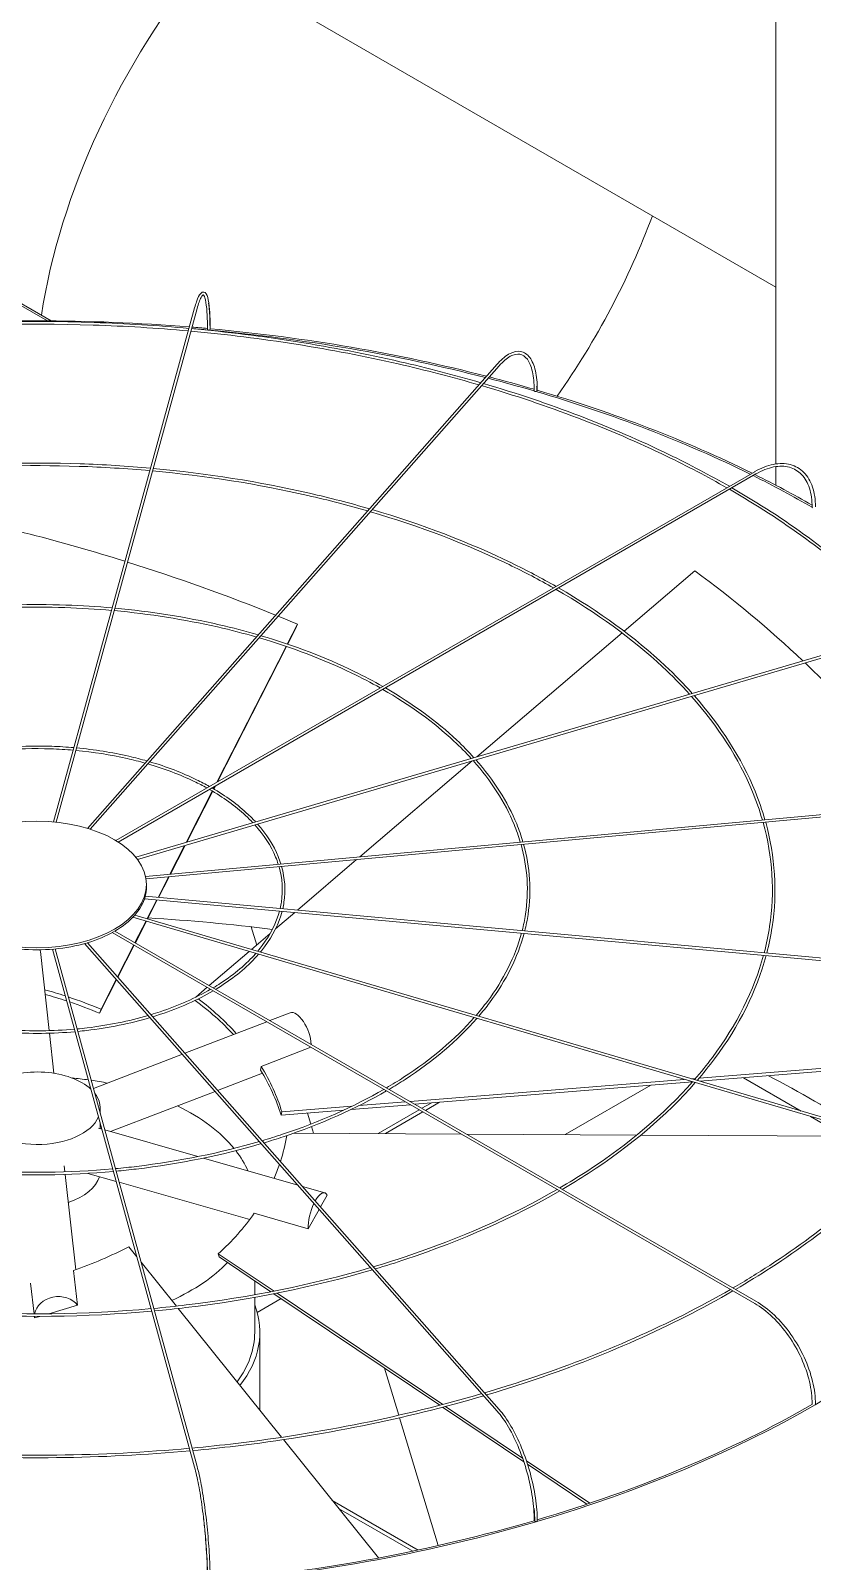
# Model space of a CAD drawing. Header units: millimetres. Extents: x -312439 to 477422, y -331570 to 212570.
# Drawn here: x 396953.8 to 397140.2, y 92351 to 92716 of the extents above; entities that cross this region are included whole.
import ezdxf

# ---------------------------------------------------------------- set-up
doc = ezdxf.new("R2010")
doc.units = ezdxf.units.MM

msp = doc.modelspace()

# ---------------------------------------------------------------- linework, layer by layer
at = {"color": 0, "linetype": 'Continuous', "lineweight": 0, "extrusion": (8.40036e-17, 0.816497, 0.57735)}
for p, q in [((397131.474, 92654.843), (396832.986, 92827.175)), ((397131.474, 92827.343), (397131.474, 92612.655)), ((396958.69, 92646.768), (396712.755, 92788.759)), ((396957.814, 92646.774), (396935.52, 92659.645)), ((396959.312, 92527.303), (396992.934, 92649.861)), ((396993.524, 92649.699), (396959.931, 92527.244)), ((396967.391, 92525.778), (397065.073, 92636.462)), ((397065.532, 92636.057), (396968.032, 92525.579)), ((397126.459, 92610.807), (396974.142, 92522.867)), ((397131.474, 92612.02), (397131.474, 92607.598)), ((396974.733, 92522.501), (397126.765, 92610.277)), ((397112.169, 92587.204), (397095.31, 92572.8)), ((397171.07, 92575.439), (396978.903, 92518.908)), ((397171.242, 92574.851), (396979.312, 92518.39)), ((397015.02, 92569.724), (397017.439, 92574.464)), ((397017.068, 92573.497), (397017.439, 92574.464)), ((397017.068, 92573.497), (397015.125, 92569.688)), ((397094.834, 92572.393), (397060.239, 92542.835)), ((396998.204, 92536.759), (397014.739, 92569.172)), ((397014.844, 92569.137), (396998.378, 92536.86)), ((397059.099, 92541.862), (397032.35, 92519.006)), ((396990.898, 92522.437), (396997.138, 92534.669)), ((396997.232, 92534.614), (396991.042, 92522.479)), ((396997.417, 92535.216), (396997.693, 92535.757)), ((396997.867, 92535.857), (396997.511, 92535.16)), ((396981.247, 92514.333), (397194.546, 92533.838)), ((396981.362, 92513.729), (397194.602, 92533.228)), ((396987.034, 92514.863), (396990.515, 92521.686)), ((396990.659, 92521.728), (396987.163, 92514.874)), ((397031.543, 92518.318), (397017.459, 92506.284)), ((396981.464, 92511.895), (396981.464, 92512.395)), ((396984.209, 92509.324), (396986.705, 92514.217)), ((396986.834, 92514.229), (396984.326, 92509.313)), ((397194.546, 92489.475), (396980.98, 92509.004)), ((396981.161, 92509.603), (397194.602, 92490.085)), ((396981.617, 92504.245), (396983.909, 92508.736)), ((396984.026, 92508.726), (396981.724, 92504.213)), ((397171.242, 92448.462), (396978.673, 92505.111)), ((397016.808, 92505.728), (397012.202, 92501.792)), ((397126.765, 92413.036), (396973.911, 92501.287)), ((397171.07, 92447.875), (396978.213, 92504.608)), ((396978.698, 92498.523), (396981.334, 92503.69)), ((396981.441, 92503.658), (396978.793, 92498.468)), ((397006.409, 92502.292), (397007.718, 92497.961)), ((396966.705, 92498.313), (397065.073, 92386.851)), ((396967.356, 92498.501), (397065.532, 92387.256)), ((397126.459, 92412.506), (396973.292, 92500.937)), ((396974.537, 92490.365), (396978.42, 92497.976)), ((396978.515, 92497.922), (396974.614, 92490.276)), ((397010.94, 92500.714), (397006.504, 92496.924)), ((396956.151, 92496.38), (396958.245, 92477.548)), ((396992.934, 92373.452), (396959.051, 92496.964)), ((396993.524, 92373.614), (396959.67, 92497.02)), ((397005.948, 92496.449), (396996.408, 92488.298)), ((396974.315, 92489.69), (396970.233, 92481.687)), ((396970.603, 92482.654), (396974.237, 92489.778)), ((396995.914, 92487.876), (396993.21, 92485.565)), ((396993.196, 92485.513), (396993.21, 92485.565)), ((396970.233, 92481.687), (396970.603, 92482.654)), ((397010.142, 92479.662), (396990.612, 92472.15)), ((397015.671, 92481.789), (397010.877, 92479.945)), ((396958.313, 92476.937), (396959.374, 92467.391)), ((397008.776, 92469.013), (397020.665, 92473.586)), ((396990.002, 92471.915), (396968.795, 92463.758)), ((397113.213, 92466.219), (397178.774, 92471.522)), ((397178.346, 92470.729), (397113.404, 92465.477)), ((397009.074, 92467.406), (396998.416, 92463.307)), ((397044.303, 92460.646), (397109.681, 92465.934)), ((397111.635, 92465.334), (397045.455, 92459.981)), ((397111.383, 92466.071), (397112.346, 92466.149)), ((397137.542, 92458.376), (397123.788, 92466.317)), ((396997.806, 92463.072), (396972.857, 92453.475)), ((397101.675, 92464.528), (397081.294, 92452.761)), ((396970.422, 92459.048), (396970.422, 92457.829)), ((397028.513, 92458.61), (397013.526, 92457.398)), ((397013.526, 92457.398), (397013.732, 92458.173)), ((397013.732, 92458.173), (397030.447, 92459.525)), ((397019.816, 92457.907), (397020.616, 92455.261)), ((397044.381, 92459.894), (397030.25, 92458.751)), ((397032.111, 92459.66), (397043.229, 92460.559)), ((397046.495, 92458.673), (397036.685, 92453.009)), ((397038.4, 92452.999), (397047.361, 92458.173)), ((397049.299, 92460.292), (397047.108, 92459.027)), ((397047.974, 92458.527), (397051.313, 92460.455)), ((396970.821, 92454.057), (396970.031, 92454.283)), ((396970.422, 92455.514), (396970.422, 92454.171)), ((396993.729, 92447.512), (396971.51, 92453.86)), ((397020.793, 92454.673), (397021.27, 92453.095)), ((397147.909, 92452.39), (397139.796, 92457.074)), ((397056.497, 92452.899), (397016.6, 92453.121)), ((397098.356, 92452.666), (397057.734, 92452.892)), ((397155.869, 92452.346), (397099.316, 92452.661)), ((397017.541, 92440.71), (396995.006, 92447.148)), ((396961.988, 92443.883), (396961.832, 92445.287)), ((396964.584, 92420.538), (396962.056, 92443.273)), ((396974.244, 92441.582), (396967.448, 92443.523)), ((397006.054, 92432.494), (396974.933, 92441.385)), ((397023.962, 92438.875), (397018.634, 92440.398)), ((397024.557, 92438.313), (397022.953, 92435.503)), ((397020.001, 92430.33), (397007.15, 92434.001)), ((397022.633, 92434.941), (397020.001, 92430.33)), ((396979.181, 92423.583), (396977.225, 92426.022)), ((396988.571, 92411.875), (396980.147, 92422.379)), ((396998.739, 92423.607), (396998.574, 92424.368)), ((396998.574, 92424.368), (397011.858, 92415.441)), ((397011.108, 92415.295), (396998.739, 92423.607)), ((396953.819, 92417.309), (396954.627, 92410.043)), ((396964.99, 92412.094), (396964.072, 92420.356)), ((397007.246, 92414.576), (397007.246, 92417.89)), ((397007.246, 92405.605), (397007.246, 92413.954)), ((397013.554, 92413.651), (397007.831, 92410.347)), ((397051.381, 92388.231), (397011.828, 92414.811)), ((397012.576, 92414.959), (397052.078, 92388.413)), ((396958.127, 92410.055), (396964.99, 92412.094)), ((397013.664, 92380.587), (396989.024, 92411.31)), ((396954.695, 92409.43), (396954.738, 92409.047)), ((396954.738, 92409.047), (396956.026, 92409.43)), ((397008.471, 92387.062), (397008.471, 92405.605)), ((397038.184, 92397.1), (397041.586, 92385.837)), ((397041.763, 92385.25), (397050.97, 92354.77)), ((397071.426, 92374.761), (397052.059, 92387.775)), ((397052.755, 92387.958), (397071.137, 92375.605)), ((397036.736, 92351.818), (397014.107, 92380.034)), ((397072.025, 92375.009), (397087.116, 92364.867)), ((397086.471, 92364.65), (397072.299, 92374.174)), ((397046.184, 92353.718), (397025.752, 92365.514)), ((397027.246, 92363.652), (397044.917, 92353.449))]:
    msp.add_line(p, q, dxfattribs=at)
at = {"color": 0, "linetype": 'Continuous', "lineweight": 0}
for centre, major_axis, ratio, start_param, end_param in [((397033.265, 92675.314), (55.374, 95.91), 0.5773503, 1.283548, 2.1650752), ((397033.265, 92675.314), (55.374, 95.91), 0.5773503, 4.5561904, 4.9996373), ((396955.446, 92495.384), (-262.225, 0), 0.5773503, 4.5737285, 4.8518651), ((396955.446, 92495.384), (-261.613, 0), 0.5773503, 4.556469, 4.5713736), ((396955.446, 92495.384), (-262.225, 0), 0.5773503, 4.5571855, 4.5713361), ((396996.287, 92644.716), (0.306, -0.001), 0.5647458, 3.1415927, 4.5569919), ((396996.287, 92644.716), (0.306, -0.001), 0.5647458, 4.5569919, 6.1277883), ((396955.446, 92495.384), (-261.613, 0), 0.5773503, 4.2918428, 4.5551023), ((396996.335, 92644.891), (0.306, 0), 0.5773503, 5.7174869, 6.2831853), ((396955.446, 92495.384), (-262.225, 0), 0.5773503, 4.2917243, 4.5546375), ((396955.446, 92495.384), (-261.613, 0), 0.5773503, 4.242585, 4.2890574), ((396955.446, 92495.384), (-262.225, 0), 0.5773503, 4.2438111, 4.2889455), ((397074.177, 92630.105), (0.306, -0.003), 0.5659728, 3.1415927, 4.2460434), ((397074.177, 92630.105), (0.306, -0.003), 0.5659728, 4.2460434, 5.8168397), ((396955.446, 92495.384), (-261.613, 0), 0.5773503, 4.0051997, 4.2408431), ((397074.316, 92630.262), (0.306, 0), 0.5773503, 5.290332, 6.2831853), ((396955.446, 92495.384), (-262.225, 0), 0.5773503, 4.0050166, 4.2406095), ((396955.446, 92495.384), (-261.613, 0), 0.5773503, 3.9286416, 4.0018792), ((396955.446, 92495.384), (-262.225, 0), 0.5773503, 3.9309746, 4.001704), ((396955.816, 92453.667), (-236.033, 90.421), 0.5343599, 4.8289255, 5.0170065), ((397140.434, 92602.312), (0.306, -0.004), 0.5683066, 3.1415927, 3.9346429), ((396955.816, 92453.667), (-236.033, 90.421), 0.5343599, 4.6778989, 4.8264893), ((396955.652, 92453.475), (244.29, -64.884), 0.7560981, 0.9482496, 1.0897919), ((396955.816, 92453.667), (-236.033, 90.421), 0.5343599, 4.655659, 4.6753292), ((396955.652, 92453.475), (244.29, -64.884), 0.7560981, 0.7473423, 0.9452164), ((396955.338, 92511.895), (-26.126, 0), 0.5773503, 2.6739221, 2.9809447), ((396955.338, 92511.895), (-26.126, 0), 0.5773503, 2.9880814, 3.1415927), ((396955.338, 92511.895), (-26.126, 0), 0.5773503, 2.3597628, 2.6667854), ((396955.446, 92354.144), (-261.613, 0), 0.5773503, 4.4965959, 4.611374), ((396955.338, 92511.895), (-26.126, 0), 0.5773503, 1.7314443, 2.0384669), ((396955.338, 92511.895), (-26.126, 0), 0.5773503, 2.0456036, 2.3526262), ((396955.338, 92511.895), (-26.126, 0), 0.5773503, 1.417285, 1.7243076), ((396950.657, 92495.77), (-5.494, -0.611), 0.8148193, 3.1415927, 3.239858), ((396955.816, 92453.667), (56.639, -21.698), 0.5343599, 1.6636456, 1.7494756), ((396955.446, 92452.701), (-56.639, 21.698), 0.5343599, 4.7930664, 4.8825345), ((396955.816, 92453.667), (56.639, -21.698), 0.5343599, 1.5140664, 1.6514841), ((396955.446, 92452.701), (-56.639, 21.698), 0.5343599, 4.655659, 4.78086), ((396955.446, 92452.701), (58.621, -15.57), 0.7560981, 0.8715668, 1.0888975), ((396955.652, 92453.475), (58.621, -15.57), 0.7560981, 1.0889957, 1.0897919), ((396955.652, 92453.475), (58.621, -15.57), 0.7560981, 0.8588781, 1.0770864), ((397017.655, 92476.63), (-1.984, 5.159), 0.4527097, 4.0715694, 6.2831853), ((396955.652, 92453.475), (58.621, -15.57), 0.7560981, 0.4379774, 0.6748983), ((396955.446, 92459.048), (-14.976, 0), 0.5773503, 3.6916997, 5.4977871), ((396955.446, 92436.736), (-51.8, 0), 0.5773503, 4.4755897, 4.5522282), ((396955.446, 92436.736), (-51.8, 0), 0.5773503, 4.3841689, 4.46244), ((396955.446, 92452.701), (58.621, -15.57), 0.7560981, 0.4379774, 0.6726233), ((396955.446, 92354.144), (-261.613, 0), 0.5773503, 3.867145, 3.9833748), ((396955.446, 92459.048), (-14.976, 0), 0.5773503, 3.0357663, 3.5615783), ((396955.446, 92436.736), (-51.8, 0), 0.5773503, 3.5810046, 4.0125195), ((396955.446, 92459.048), (-14.976, 0), 0.5773503, 0.1968015, 2.9056449), ((396955.281, 92453.462), (59.282, 12.821), 0.7719474, 5.8595474, 5.99043), ((396955.446, 92436.736), (-51.8, 0), 0.5773503, 3.3906549, 3.5616615), ((396955.281, 92453.462), (59.282, 12.821), 0.7719474, 5.7736505, 5.8452628), ((396955.446, 92444.141), (-14.976, 0), 0.5773503, 2.0838772, 2.9778132), ((397022.444, 92433.56), (1.518, 5.315), 0.3621096, 5.9116388, 7.2697762), ((397022.444, 92433.56), (1.518, 5.315), 0.3621096, 1.1204156, 2.3231422), ((396955.281, 92453.462), (59.282, 12.821), 0.7719474, 5.3512156, 5.5881365), ((396955.075, 92453.64), (-56.425, -22.248), 0.5660586, 1.5074553, 1.7443762), ((396955.446, 92495.384), (-262.225, 0), 0.5773503, 2.0421116, 2.6702774), ((396955.446, 92436.736), (-51.8, 0), 0.5773503, 2.2375498, 2.6358707), ((396960.235, 92409.631), (5.494, 0.611), 0.8148193, 0.440938, 2.9148909), ((396955.446, 92405.605), (-53.025, 0), 0.5773503, 2.7158894, 3.3569527), ((396960.235, 92409.631), (5.494, 0.611), 0.8148193, 3.0505707, 3.1356266), ((396955.446, 92405.605), (51.8, 0), 0.5773503, 5.8780508, 6.2831853), ((396955.446, 92495.384), (-261.613, 0), 0.5773503, 2.0437737, 2.355024), ((397140.434, 92388.581), (-0.306, 0.004), 0.5862544, 0, 0.7932918), ((396955.446, 92495.384), (-262.225, 0), 0.5773503, 1.7280308, 2.0415976), ((396955.446, 92495.384), (-261.613, 0), 0.5773503, 1.7289191, 2.0406845), ((397074.177, 92360.788), (-0.306, 0.003), 0.5885883, 0, 0.4763277), ((397074.316, 92360.63), (-0.306, 0), 0.5773503, 0, 3.1415927), ((396955.446, 92354.644), (262.225, 0), 0.5773503, 3.1415927, 5.4977871)]:
    msp.add_ellipse(centre, major_axis=major_axis, ratio=ratio, start_param=start_param, end_param=end_param, dxfattribs=at)
msp.add_ellipse((396955.338, 92512.395), major_axis=(26.126, 0), ratio=0.5773503, dxfattribs=at)
for points, knots in [([(396996.641, 92644.891), (396996.641, 92646.595), (396996.589, 92648.111), (396996.386, 92650.63), (396996.237, 92651.629), (396995.835, 92653.051), (396995.61, 92653.566), (396994.825, 92653.682), (396994.576, 92653.534), (396994.025, 92652.949), (396993.717, 92652.294), (396993.238, 92650.913), (396993.086, 92650.415), (396992.934, 92649.861)], [4.712389, 4.712389, 4.712389, 4.712389, 5.0265482, 5.0265482, 5.3407075, 5.3407075, 5.6548668, 5.6548668, 5.8236028, 5.8236028, 6.1377621, 6.1377621, 6.2831853, 6.2831853, 6.2831853, 6.2831853]), ([(396993.524, 92649.699), (396993.842, 92650.859), (396994.162, 92651.751), (396994.718, 92652.831), (396994.967, 92652.981), (396994.994, 92652.981), (396995.198, 92652.833), (396995.551, 92651.668), (396995.695, 92650.818), (396995.906, 92648.574), (396995.968, 92647.144), (396995.981, 92645.256), (396995.981, 92644.989), (396995.98, 92644.717)], [0, 0, 0, 0, 0.3152669, 0.3152669, 0.6094726, 0.6094726, 0.9267406, 0.9267406, 1.2208373, 1.2208373, 1.5356304, 1.5356304, 1.5863402, 1.5863402, 1.5863402, 1.5863402]), ([(396996.259, 92651.027), (396996.268, 92650.966), (396996.277, 92650.904), (396996.429, 92649.817), (396996.523, 92648.514), (396996.586, 92646.277), (396996.595, 92645.516), (396996.593, 92644.716)], [1.10131175, 1.10131175, 1.10131175, 1.10131175, 1.12076762, 1.12076762, 1.43803566, 1.43803566, 1.5863026, 1.5863026, 1.5863026, 1.5863026]), ([(396991.595, 92644.981), (396984.1, 92645.659), (396976.548, 92646.126), (396952.321, 92646.942), (396935.562, 92646.472), (396919.08, 92644.981)], [5.342386, 5.342386, 5.342386, 5.342386, 5.43953692, 5.43953692, 5.65318828, 5.65318828, 5.65318828, 5.65318828]), ([(396991.43, 92644.381), (396983.912, 92645.059), (396976.336, 92645.524), (396952.218, 92646.324), (396935.595, 92645.855), (396919.245, 92644.381)], [5.34285963, 5.34285963, 5.34285963, 5.34285963, 5.44045758, 5.44045758, 5.65271466, 5.65271466, 5.65271466, 5.65271466]), ([(397060.71, 92631.518), (397054.432, 92633.347), (397048.011, 92635.012), (397025.561, 92640.147), (397008.954, 92642.773), (396992.05, 92644.324)], [5.03043397, 5.03043397, 5.03043397, 5.03043397, 5.12064091, 5.12064091, 5.34017784, 5.34017784, 5.34017784, 5.34017784]), ([(397061.157, 92632.025), (397054.869, 92633.863), (397048.438, 92635.537), (397025.899, 92640.711), (397009.206, 92643.36), (396992.214, 92644.924)], [5.02911205, 5.02911205, 5.02911205, 5.02911205, 5.11935362, 5.11935362, 5.33970837, 5.33970837, 5.33970837, 5.33970837]), ([(397074.622, 92630.262), (397074.622, 92631.978), (397074.471, 92633.527), (397073.875, 92636.152), (397073.43, 92637.23), (397072.25, 92638.815), (397071.501, 92639.321), (397069.86, 92639.606), (397069.001, 92639.433), (397067.188, 92638.512), (397066.223, 92637.726), (397065.199, 92636.604), (397065.136, 92636.533), (397065.073, 92636.462)], [4.712389, 4.712389, 4.712389, 4.712389, 5.0265482, 5.0265482, 5.3407075, 5.3407075, 5.6548668, 5.6548668, 5.9484515, 5.9484515, 6.2626108, 6.2626108, 6.2831853, 6.2831853, 6.2831853, 6.2831853]), ([(397065.532, 92636.057), (397066.446, 92637.093), (397067.354, 92637.858), (397069.037, 92638.78), (397069.803, 92638.937), (397071.145, 92638.702), (397071.742, 92638.308), (397072.769, 92636.909), (397073.185, 92635.904), (397073.737, 92633.401), (397073.877, 92631.91), (397073.871, 92630.204), (397073.871, 92630.156), (397073.871, 92630.107)], [0, 0, 0, 0, 0.3146448, 0.3146448, 0.6289116, 0.6289116, 0.9461796, 0.9461796, 1.2634477, 1.2634477, 1.5772832, 1.5772832, 1.5863402, 1.5863402, 1.5863402, 1.5863402]), ([(397119.81, 92606.968), (397115.207, 92609.597), (397110.415, 92612.116), (397091.917, 92621.055), (397077.094, 92626.708), (397061.359, 92631.328)], [4.71777189, 4.71777189, 4.71777189, 4.71777189, 4.80086127, 4.80086127, 5.02732174, 5.02732174, 5.02732174, 5.02732174]), ([(397120.424, 92607.323), (397115.81, 92609.968), (397111.005, 92612.502), (397092.456, 92621.498), (397077.589, 92627.186), (397061.806, 92631.835)], [4.71590946, 4.71590946, 4.71590946, 4.71590946, 4.79913358, 4.79913358, 5.02600568, 5.02600568, 5.02600568, 5.02600568]), ([(397074.474, 92631.117), (397074.479, 92630.913), (397074.483, 92630.706), (397074.484, 92630.366), (397074.484, 92630.236), (397074.483, 92630.104)], [7.805980691, 7.805980691, 7.805980691, 7.805980691, 7.845140151, 7.845140151, 7.869416781, 7.869416781, 7.869416781, 7.869416781]), ([(396982.452, 92611.653), (396976.868, 92612.156), (396971.243, 92612.503), (396953.125, 92613.115), (396940.571, 92612.765), (396928.223, 92611.653)], [5.34296141, 5.34296141, 5.34296141, 5.34296141, 5.43938168, 5.43938168, 5.65261288, 5.65261288, 5.65261288, 5.65261288]), ([(396982.287, 92611.053), (396976.68, 92611.556), (396971.031, 92611.902), (396953.022, 92612.497), (396940.604, 92612.149), (396928.388, 92611.053)], [5.34359392, 5.34359392, 5.34359392, 5.34359392, 5.44060854, 5.44060854, 5.65198037, 5.65198037, 5.65198037, 5.65198037]), ([(397034.177, 92601.453), (397029.523, 92602.804), (397024.765, 92604.036), (397008.004, 92607.867), (396995.567, 92609.833), (396982.907, 92610.996)], [5.03177949, 5.03177949, 5.03177949, 5.03177949, 5.12085286, 5.12085286, 5.34001919, 5.34001919, 5.34001919, 5.34001919]), ([(397034.624, 92601.96), (397029.961, 92603.321), (397025.193, 92604.561), (397008.342, 92608.431), (396995.819, 92610.421), (396983.071, 92611.596)], [5.03001504, 5.03001504, 5.03001504, 5.03001504, 5.11913743, 5.11913743, 5.33939405, 5.33939405, 5.33939405, 5.33939405]), ([(397140.957, 92602.437), (397140.957, 92604.162), (397140.721, 92605.758), (397139.787, 92608.536), (397139.089, 92609.72), (397137.29, 92611.54), (397136.191, 92612.176), (397133.724, 92612.828), (397132.357, 92612.845), (397129.492, 92612.276), (397127.993, 92611.688), (397126.485, 92610.822), (397126.472, 92610.815), (397126.459, 92610.807)], [3.1415927, 3.1415927, 3.1415927, 3.1415927, 3.4557519, 3.4557519, 3.7699112, 3.7699112, 4.0826965, 4.0826965, 4.3954482, 4.3954482, 4.7096075, 4.7096075, 4.712389, 4.712389, 4.712389, 4.712389]), ([(397126.765, 92610.277), (397128.203, 92611.107), (397129.634, 92611.667), (397132.334, 92612.202), (397133.601, 92612.178), (397135.852, 92611.564), (397136.838, 92610.977), (397138.461, 92609.283), (397139.097, 92608.174), (397139.942, 92605.527), (397140.15, 92603.989), (397140.128, 92602.316)], [1.5707963, 1.5707963, 1.5707963, 1.5707963, 1.8880644, 1.8880644, 2.2053324, 2.2053324, 2.5226004, 2.5226004, 2.8398685, 2.8398685, 3.1571365, 3.1571365, 3.1571365, 3.1571365]), ([(397163.002, 92573.065), (397160.265, 92576.118), (397157.326, 92579.112), (397144.645, 92590.946), (397133.287, 92599.215), (397120.425, 92606.616)], [4.40451603, 4.40451603, 4.40451603, 4.40451603, 4.48100319, 4.48100319, 4.71406654, 4.71406654, 4.71406654, 4.71406654]), ([(397163.652, 92573.257), (397160.92, 92576.319), (397157.986, 92579.32), (397145.296, 92591.216), (397133.92, 92599.529), (397121.037, 92606.97)], [4.40270972, 4.40270972, 4.40270972, 4.40270972, 4.47899466, 4.47899466, 4.71221436, 4.71221436, 4.71221436, 4.71221436]), ([(397078.486, 92583.11), (397075.094, 92585.04), (397071.564, 92586.891), (397057.756, 92593.561), (397046.633, 92597.799), (397034.826, 92601.263)], [4.7196458, 4.7196458, 4.7196458, 4.7196458, 4.80114658, 4.80114658, 5.02763075, 5.02763075, 5.02763075, 5.02763075]), ([(397079.1, 92583.465), (397075.696, 92585.411), (397072.154, 92587.278), (397058.294, 92594.003), (397047.128, 92598.277), (397035.273, 92601.77)], [4.71715813, 4.71715813, 4.71715813, 4.71715813, 4.79884427, 4.79884427, 5.02587671, 5.02587671, 5.02587671, 5.02587671]), ([(397110.935, 92557.749), (397108.924, 92559.979), (397106.769, 92562.167), (397097.303, 92570.996), (397088.768, 92577.203), (397079.101, 92582.758)], [4.40671458, 4.40671458, 4.40671458, 4.40671458, 4.48133637, 4.48133637, 4.71470569, 4.71470569, 4.71470569, 4.71470569]), ([(397111.586, 92557.94), (397109.579, 92560.18), (397107.429, 92562.376), (397097.954, 92571.266), (397089.401, 92577.517), (397079.714, 92583.112)], [4.40429576, 4.40429576, 4.40429576, 4.40429576, 4.47865981, 4.47865981, 4.7122362, 4.7122362, 4.7122362, 4.7122362]), ([(396973.312, 92578.336), (396969.639, 92578.664), (396965.938, 92578.892), (396953.928, 92579.3), (396945.578, 92579.071), (396937.363, 92578.336)], [5.34408303, 5.34408303, 5.34408303, 5.34408303, 5.43906993, 5.43906993, 5.65149126, 5.65149126, 5.65149126, 5.65149126]), ([(396973.147, 92577.736), (396969.45, 92578.064), (396965.726, 92578.29), (396953.826, 92578.682), (396945.611, 92578.454), (396937.528, 92577.736)], [5.34503474, 5.34503474, 5.34503474, 5.34503474, 5.44090812, 5.44090812, 5.65053954, 5.65053954, 5.65053954, 5.65053954]), ([(397008.099, 92571.905), (397005.058, 92572.788), (397001.95, 92573.595), (396990.786, 92576.162), (396982.434, 92577.492), (396973.932, 92578.279)], [5.03173968, 5.03173968, 5.03173968, 5.03173968, 5.11870396, 5.11870396, 5.33874043, 5.33874043, 5.33874043, 5.33874043]), ([(397007.651, 92571.397), (397004.62, 92572.271), (397001.523, 92573.07), (396990.448, 92575.598), (396982.182, 92576.905), (396973.767, 92577.679)], [5.03439168, 5.03439168, 5.03439168, 5.03439168, 5.12127422, 5.12127422, 5.3396756, 5.3396756, 5.3396756, 5.3396756]), ([(397037.171, 92559.257), (397034.986, 92560.491), (397032.717, 92561.676), (397023.597, 92566.076), (397016.177, 92568.9), (397008.301, 92571.208)], [4.72327264, 4.72327264, 4.72327264, 4.72327264, 4.80171455, 4.80171455, 5.02817129, 5.02817129, 5.02817129, 5.02817129]), ([(397037.786, 92559.612), (397035.589, 92560.863), (397033.307, 92562.063), (397024.136, 92566.519), (397016.672, 92569.378), (397008.749, 92571.715)], [4.71952861, 4.71952861, 4.71952861, 4.71952861, 4.7982649, 4.7982649, 5.02554265, 5.02554265, 5.02554265, 5.02554265]), ([(397058.874, 92542.434), (397057.588, 92543.846), (397056.215, 92545.232), (397049.963, 92551.054), (397044.254, 92555.198), (397037.788, 92558.906)], [4.41096312, 4.41096312, 4.41096312, 4.41096312, 4.4820009, 4.4820009, 4.71586354, 4.71586354, 4.71586354, 4.71586354]), ([(397059.527, 92542.626), (397058.245, 92544.046), (397056.876, 92545.441), (397050.614, 92551.324), (397044.888, 92555.513), (397038.401, 92559.26)], [4.40730528, 4.40730528, 4.40730528, 4.40730528, 4.47799052, 4.47799052, 4.71216027, 4.71216027, 4.71216027, 4.71216027]), ([(397128.292, 92527.78), (397127.638, 92530.041), (397126.849, 92532.29), (397122.684, 92542.39), (397117.791, 92550.037), (397111.387, 92557.243)], [4.09258463, 4.09258463, 4.09258463, 4.09258463, 4.16074385, 4.16074385, 4.40108815, 4.40108815, 4.40108815, 4.40108815]), ([(397128.913, 92527.836), (397128.26, 92530.108), (397127.474, 92532.367), (397123.314, 92542.52), (397118.427, 92550.201), (397112.036, 92557.434)], [4.09145544, 4.09145544, 4.09145544, 4.09145544, 4.15925512, 4.15925512, 4.39870409, 4.39870409, 4.39870409, 4.39870409]), ([(396964.172, 92545.019), (396962.409, 92545.173), (396960.634, 92545.281), (396954.733, 92545.484), (396950.585, 92545.376), (396946.503, 92545.019)], [5.34742678, 5.34742678, 5.34742678, 5.34742678, 5.43812478, 5.43812478, 5.64814751, 5.64814751, 5.64814751, 5.64814751]), ([(396964.007, 92544.418), (396962.221, 92544.572), (396960.422, 92544.679), (396954.63, 92544.866), (396950.618, 92544.759), (396946.668, 92544.418)], [5.34934775, 5.34934775, 5.34934775, 5.34934775, 5.44178794, 5.44178794, 5.64622654, 5.64622654, 5.64622654, 5.64622654]), ([(396981.125, 92541.339), (396979.717, 92541.738), (396978.281, 92542.104), (396972.894, 92543.329), (396968.797, 92543.976), (396964.627, 92544.363)], [5.04221465, 5.04221465, 5.04221465, 5.04221465, 5.12251796, 5.12251796, 5.33864709, 5.33864709, 5.33864709, 5.33864709]), ([(396981.574, 92541.848), (396980.155, 92542.255), (396978.708, 92542.629), (396973.231, 92543.893), (396969.05, 92544.563), (396964.792, 92544.962)], [5.03687901, 5.03687901, 5.03687901, 5.03687901, 5.11739529, 5.11739529, 5.33679188, 5.33679188, 5.33679188, 5.33679188]), ([(396996.471, 92535.759), (396995.483, 92536.313), (396994.461, 92536.848), (396989.977, 92539.034), (396986.217, 92540.479), (396982.224, 92541.659)], [4.72658474, 4.72658474, 4.72658474, 4.72658474, 4.79652126, 4.79652126, 5.0245472, 5.0245472, 5.0245472, 5.0245472]), ([(397070.583, 92522.503), (397070.161, 92523.921), (397069.661, 92525.332), (397066.909, 92531.994), (397063.627, 92537.11), (397059.329, 92541.929)], [4.09685918, 4.09685918, 4.09685918, 4.09685918, 4.16111414, 4.16111414, 4.40251946, 4.40251946, 4.40251946, 4.40251946]), ([(397071.205, 92522.559), (397070.785, 92523.988), (397070.286, 92525.409), (397067.539, 92532.125), (397064.263, 92537.274), (397059.978, 92542.12)], [4.09510983, 4.09510983, 4.09510983, 4.09510983, 4.15888353, 4.15888353, 4.39893942, 4.39893942, 4.39893942, 4.39893942]), ([(396995.853, 92535.402), (396994.878, 92535.941), (396993.87, 92536.461), (396989.439, 92538.591), (396985.722, 92540.001), (396981.777, 92541.152)], [4.73414686, 4.73414686, 4.73414686, 4.73414686, 4.80339703, 4.80339703, 5.02979007, 5.02979007, 5.02979007, 5.02979007]), ([(397006.808, 92527.117), (397006.25, 92527.711), (397005.661, 92528.296), (397002.623, 92531.112), (396999.741, 92533.193), (396996.474, 92535.053)], [4.42373247, 4.42373247, 4.42373247, 4.42373247, 4.48397953, 4.48397953, 4.71933502, 4.71933502, 4.71933502, 4.71933502]), ([(397007.465, 92527.31), (397006.91, 92527.912), (397006.323, 92528.505), (397003.274, 92531.382), (397000.374, 92533.508), (396997.088, 92535.408)], [4.41624247, 4.41624247, 4.41624247, 4.41624247, 4.47598634, 4.47598634, 4.71193426, 4.71193426, 4.71193426, 4.71193426]), ([(397013.491, 92517.282), (397013.308, 92517.867), (397013.098, 92518.45), (397011.764, 92521.729), (397010.099, 92524.346), (397007.921, 92526.806)], [4.10592526, 4.10592526, 4.10592526, 4.10592526, 4.15777238, 4.15777238, 4.39963811, 4.39963811, 4.39963811, 4.39963811]), ([(397128.73, 92496.108), (397129.272, 92498.182), (397129.701, 92500.265), (397131.271, 92510.625), (397130.748, 92518.982), (397128.463, 92527.18)], [3.77736844, 3.77736844, 3.77736844, 3.77736844, 3.83971259, 3.83971259, 4.08656564, 4.08656564, 4.08656564, 4.08656564]), ([(397129.349, 92496.052), (397129.888, 92498.133), (397130.316, 92500.223), (397131.882, 92510.62), (397131.36, 92519.012), (397129.082, 92527.237)], [3.77834287, 3.77834287, 3.77834287, 3.77834287, 3.84027623, 3.84027623, 4.08549455, 4.08549455, 4.08549455, 4.08549455]), ([(397012.867, 92517.225), (397012.683, 92517.8), (397012.472, 92518.373), (397011.133, 92521.599), (397009.463, 92524.182), (397007.27, 92526.615)], [4.10975269, 4.10975269, 4.10975269, 4.10975269, 4.16221832, 4.16221832, 4.40682155, 4.40682155, 4.40682155, 4.40682155]), ([(397071.022, 92501.386), (397071.351, 92502.681), (397071.615, 92503.981), (397072.654, 92510.821), (397072.298, 92516.415), (397070.756, 92521.903)], [3.78111281, 3.78111281, 3.78111281, 3.78111281, 3.83956511, 3.83956511, 4.08781837, 4.08781837, 4.08781837, 4.08781837]), ([(397071.639, 92501.329), (397071.967, 92502.631), (397072.23, 92503.939), (397073.264, 92510.817), (397072.91, 92516.445), (397071.376, 92521.96)], [3.78251471, 3.78251471, 3.78251471, 3.78251471, 3.8404098, 3.8404098, 4.0861992, 4.0861992, 4.0861992, 4.0861992]), ([(397013.308, 92506.663), (397013.429, 92507.179), (397013.529, 92507.696), (397014.036, 92511.017), (397013.848, 92513.849), (397013.049, 92516.626)], [3.79241111, 3.79241111, 3.79241111, 3.79241111, 3.83910744, 3.83910744, 4.09159713, 4.09159713, 4.09159713, 4.09159713]), ([(397013.924, 92506.607), (397014.044, 92507.13), (397014.144, 92507.654), (397014.646, 92511.013), (397014.46, 92513.879), (397013.669, 92516.683)], [3.79485754, 3.79485754, 3.79485754, 3.79485754, 3.8407928, 3.8407928, 4.08828416, 4.08828416, 4.08828416, 4.08828416]), ([(397007.976, 92496.491), (397008.357, 92496.943), (397008.72, 92497.399), (397011.03, 92500.485), (397012.407, 92503.248), (397013.157, 92506.062)], [3.47410339, 3.47410339, 3.47410339, 3.47410339, 3.51894345, 3.51894345, 3.77424927, 3.77424927, 3.77424927, 3.77424927]), ([(397008.617, 92496.302), (397008.96, 92496.717), (397009.289, 92497.136), (397011.608, 92500.249), (397013.016, 92503.096), (397013.776, 92506.005)], [3.48078418, 3.48078418, 3.48078418, 3.48078418, 3.52099532, 3.52099532, 3.77722211, 3.77722211, 3.77722211, 3.77722211]), ([(397060.038, 92481.176), (397060.984, 92482.272), (397061.878, 92483.384), (397066.61, 92489.713), (397069.352, 92495.196), (397070.864, 92500.785)], [3.46491265, 3.46491265, 3.46491265, 3.46491265, 3.51947788, 3.51947788, 3.77207122, 3.77207122, 3.77207122, 3.77207122]), ([(397060.682, 92480.986), (397061.589, 92482.046), (397062.447, 92483.119), (397067.188, 92489.477), (397069.961, 92495.044), (397071.483, 92500.728)], [3.46836695, 3.46836695, 3.46836695, 3.46836695, 3.52050672, 3.52050672, 3.77360482, 3.77360482, 3.77360482, 3.77360482]), ([(396997.352, 92487.753), (396997.947, 92488.107), (396998.53, 92488.469), (397002.431, 92491), (397005.275, 92493.409), (397007.537, 92495.982)], [3.15594616, 3.15594616, 3.15594616, 3.15594616, 3.1998122, 3.1998122, 3.45718678, 3.45718678, 3.45718678, 3.45718678]), ([(396997.959, 92487.403), (396998.464, 92487.707), (396998.959, 92488.017), (397002.904, 92490.578), (397005.852, 92493.092), (397008.184, 92495.791)], [3.16311142, 3.16311142, 3.16311142, 3.16311142, 3.20013863, 3.20013863, 3.46418527, 3.46418527, 3.46418527, 3.46418527]), ([(397112.097, 92465.861), (397113.61, 92467.602), (397115.036, 92469.368), (397122.19, 92478.94), (397126.297, 92487.144), (397128.57, 92495.508)], [3.46185589, 3.46185589, 3.46185589, 3.46185589, 3.51965328, 3.51965328, 3.77134922, 3.77134922, 3.77134922, 3.77134922]), ([(397112.743, 92465.671), (397114.215, 92467.375), (397115.605, 92469.103), (397122.768, 92478.705), (397126.906, 92486.992), (397129.19, 92495.451)], [3.46418406, 3.46418406, 3.46418406, 3.46418406, 3.52033986, 3.52033986, 3.7723822, 3.7723822, 3.7723822, 3.7723822]), ([(396982.488, 92481.355), (396983.228, 92481.579), (396983.96, 92481.811), (396989.085, 92483.523), (396993.151, 92485.325), (396996.744, 92487.397)], [2.837842, 2.837842, 2.837842, 2.837842, 2.88061564, 2.88061564, 3.14113288, 3.14113288, 3.14113288, 3.14113288]), ([(396982.933, 92480.85), (396983.565, 92481.044), (396984.192, 92481.243), (396989.399, 92482.977), (396993.63, 92484.864), (396997.355, 92487.044)], [2.84298262, 2.84298262, 2.84298262, 2.84298262, 2.8793398, 2.8793398, 3.14846238, 3.14846238, 3.14846238, 3.14846238]), ([(396964.899, 92477.959), (396965.694, 92478.035), (396966.487, 92478.121), (396972.329, 92478.822), (396977.24, 92479.816), (396981.841, 92481.163)], [2.52003494, 2.52003494, 2.52003494, 2.52003494, 2.56128493, 2.56128493, 2.82541727, 2.82541727, 2.82541727, 2.82541727]), ([(396965.064, 92477.36), (396965.778, 92477.429), (396966.489, 92477.505), (396972.436, 92478.21), (396977.528, 92479.245), (396982.288, 92480.656)], [2.52186126, 2.52186126, 2.52186126, 2.52186126, 2.55867334, 2.55867334, 2.83065097, 2.83065097, 2.83065097, 2.83065097]), ([(397038.667, 92463.9), (397040.066, 92464.719), (397041.428, 92465.559), (397049.396, 92470.73), (397055.071, 92475.533), (397059.595, 92480.667)], [3.14877196, 3.14877196, 3.14877196, 3.14877196, 3.19991213, 3.19991213, 3.45646828, 3.45646828, 3.45646828, 3.45646828]), ([(397039.277, 92463.548), (397040.583, 92464.318), (397041.857, 92465.107), (397049.869, 92470.308), (397055.649, 92475.216), (397060.243, 92480.477)], [3.15241617, 3.15241617, 3.15241617, 3.15241617, 3.2000755, 3.2000755, 3.46000178, 3.46000178, 3.46000178, 3.46000178]), ([(396946.231, 92477.302), (396946.947, 92477.237), (396947.665, 92477.18), (396953.718, 92476.765), (396959.138, 92476.823), (396964.444, 92477.302)], [2.20116261, 2.20116261, 2.20116261, 2.20116261, 2.23802396, 2.23802396, 2.51122637, 2.51122637, 2.51122637, 2.51122637]), ([(396946.395, 92477.902), (396947.146, 92477.835), (396947.899, 92477.777), (396953.845, 92477.383), (396959.116, 92477.442), (396964.28, 92477.902)], [2.2030547, 2.2030547, 2.2030547, 2.2030547, 2.24193573, 2.24193573, 2.50933428, 2.50933428, 2.50933428, 2.50933428]), ([(397008.633, 92468.137), (397008.691, 92468.357), (397008.736, 92468.608), (397008.769, 92468.927), (397008.773, 92468.97), (397008.776, 92469.013)], [27.2141577, 27.2141577, 27.2141577, 27.2141577, 28.9150445, 28.9150445, 29.1719106, 29.1719106, 29.1719106, 29.1719106]), ([(397079.981, 92440.047), (397082.184, 92441.331), (397084.327, 92442.649), (397096.361, 92450.459), (397104.868, 92457.656), (397111.653, 92465.353)], [3.14637947, 3.14637947, 3.14637947, 3.14637947, 3.19994276, 3.19994276, 3.45622926, 3.45622926, 3.45622926, 3.45622926]), ([(397080.592, 92439.695), (397082.701, 92440.93), (397084.756, 92442.197), (397096.834, 92450.038), (397105.445, 92457.34), (397112.301, 92465.163)], [3.14882268, 3.14882268, 3.14882268, 3.14882268, 3.20005174, 3.20005174, 3.4585926, 3.4585926, 3.4585926, 3.4585926]), ([(397009.013, 92451.299), (397010.665, 92451.791), (397012.297, 92452.306), (397022.72, 92455.785), (397030.862, 92459.393), (397038.057, 92463.545)], [2.8326444, 2.8326444, 2.8326444, 2.8326444, 2.88031456, 2.88031456, 3.14136267, 3.14136267, 3.14136267, 3.14136267]), ([(397009.46, 92450.793), (397011.003, 92451.256), (397012.529, 92451.739), (397023.034, 92455.239), (397031.341, 92458.932), (397038.669, 92463.192)], [2.83524734, 2.83524734, 2.83524734, 2.83524734, 2.87967423, 2.87967423, 3.14504801, 3.14504801, 3.14504801, 3.14504801]), ([(396974.039, 92444.642), (396975.733, 92444.8), (396977.422, 92444.98), (396989.255, 92446.397), (396999.125, 92448.396), (397008.365, 92451.107)], [2.51666009, 2.51666009, 2.51666009, 2.51666009, 2.56064993, 2.56064993, 2.826424, 2.826424, 2.826424, 2.826424]), ([(396974.204, 92444.042), (396975.816, 92444.194), (396977.424, 92444.365), (396989.363, 92445.785), (396999.412, 92447.824), (397008.813, 92450.6)], [2.517588, 2.517588, 2.517588, 2.517588, 2.55933958, 2.55933958, 2.82905034, 2.82905034, 2.82905034, 2.82905034]), ([(397121.285, 92416.201), (397124.295, 92417.951), (397127.222, 92419.749), (397143.322, 92430.198), (397154.658, 92439.786), (397163.702, 92450.042)], [3.14512292, 3.14512292, 3.14512292, 3.14512292, 3.19995757, 3.19995757, 3.45603404, 3.45603404, 3.45603404, 3.45603404]), ([(397121.896, 92415.848), (397124.812, 92417.55), (397127.651, 92419.297), (397143.795, 92429.776), (397155.235, 92439.47), (397164.35, 92449.851)], [3.14696065, 3.14696065, 3.14696065, 3.14696065, 3.20003933, 3.20003933, 3.45780979, 3.45780979, 3.45780979, 3.45780979]), ([(396937.091, 92443.985), (396938.593, 92443.849), (396940.101, 92443.729), (396952.231, 92442.905), (396963.021, 92443.026), (396973.584, 92443.985)], [2.20014358, 2.20014358, 2.20014358, 2.20014358, 2.23901367, 2.23901367, 2.5122454, 2.5122454, 2.5122454, 2.5122454]), ([(396937.255, 92444.585), (396938.793, 92444.446), (396940.335, 92444.325), (396952.358, 92443.522), (396963, 92443.644), (396973.42, 92444.585)], [2.20108803, 2.20108803, 2.20108803, 2.20108803, 2.24097619, 2.24097619, 2.51130095, 2.51130095, 2.51130095, 2.51130095]), ([(397035.538, 92421.243), (397038.102, 92422.004), (397040.634, 92422.801), (397056.355, 92428.047), (397068.573, 92433.461), (397079.37, 92439.693)], [2.8309089, 2.8309089, 2.8309089, 2.8309089, 2.8802112, 2.8802112, 3.14143931, 3.14143931, 3.14143931, 3.14143931]), ([(397035.985, 92420.737), (397038.44, 92421.469), (397040.866, 92422.234), (397056.669, 92427.501), (397069.052, 92433), (397079.982, 92439.339)], [2.8326515, 2.8326515, 2.8326515, 2.8326515, 2.87978381, 2.87978381, 3.14390081, 3.14390081, 3.14390081, 3.14390081]), ([(396983.179, 92411.325), (396985.772, 92411.566), (396988.356, 92411.84), (397006.181, 92413.972), (397021.009, 92416.975), (397034.89, 92421.052)], [2.51553267, 2.51553267, 2.51553267, 2.51553267, 2.56043494, 2.56043494, 2.82676017, 2.82676017, 2.82676017, 2.82676017]), ([(396983.344, 92410.725), (396985.855, 92410.959), (396988.358, 92411.225), (397006.289, 92413.36), (397021.296, 92416.403), (397035.337, 92420.545)], [2.51615458, 2.51615458, 2.51615458, 2.51615458, 2.55956039, 2.55956039, 2.82851318, 2.82851318, 2.82851318, 2.82851318]), ([(397062.055, 92391.196), (397065.534, 92392.226), (397068.968, 92393.307), (397089.986, 92400.319), (397106.276, 92407.537), (397120.673, 92415.846)], [2.83000203, 2.83000203, 2.83000203, 2.83000203, 2.88015896, 2.88015896, 3.14141755, 3.14141755, 3.14141755, 3.14141755]), ([(397062.502, 92390.69), (397065.872, 92391.691), (397069.2, 92392.739), (397090.3, 92399.773), (397106.756, 92407.076), (397121.285, 92415.493)], [2.83131179, 2.83131179, 2.83131179, 2.83131179, 2.87983823, 2.87983823, 3.14326557, 3.14326557, 3.14326557, 3.14326557]), ([(396927.951, 92410.668), (396930.24, 92410.46), (396932.537, 92410.278), (396950.744, 92409.044), (396966.904, 92409.228), (396982.724, 92410.668)], [2.19980176, 2.19980176, 2.19980176, 2.19980176, 2.23934285, 2.23934285, 2.51258722, 2.51258722, 2.51258722, 2.51258722]), ([(396928.116, 92411.268), (396930.44, 92411.058), (396932.771, 92410.874), (396950.871, 92409.661), (396966.883, 92409.847), (396982.559, 92411.268)], [2.20043103, 2.20043103, 2.20043103, 2.20043103, 2.24065263, 2.24065263, 2.51195795, 2.51195795, 2.51195795, 2.51195795]), ([(397126.459, 92412.506), (397127.897, 92411.676), (397129.34, 92410.577), (397132.086, 92407.95), (397133.389, 92406.422), (397135.722, 92403.092), (397136.752, 92401.291), (397138.432, 92397.596), (397139.083, 92395.704), (397139.942, 92392.021), (397140.15, 92390.231), (397140.128, 92388.585)], [1.5707963, 1.5707963, 1.5707963, 1.5707963, 1.8880644, 1.8880644, 2.2053324, 2.2053324, 2.5226004, 2.5226004, 2.8398685, 2.8398685, 3.1571365, 3.1571365, 3.1571365, 3.1571365]), ([(397140.957, 92388.456), (397140.957, 92390.181), (397140.72, 92392.036), (397139.802, 92395.831), (397139.119, 92397.771), (397137.375, 92401.55), (397136.314, 92403.388), (397133.914, 92406.788), (397132.575, 92408.348), (397129.748, 92411.042), (397128.259, 92412.174), (397126.765, 92413.036)], [3.1415927, 3.1415927, 3.1415927, 3.1415927, 3.4557519, 3.4557519, 3.7699112, 3.7699112, 4.0840704, 4.0840704, 4.3982297, 4.3982297, 4.712389, 4.712389, 4.712389, 4.712389]), ([(396992.316, 92378.019), (396995.809, 92378.342), (396999.289, 92378.711), (397023.104, 92381.557), (397042.887, 92385.565), (397061.407, 92391.005)], [2.51495522, 2.51495522, 2.51495522, 2.51495522, 2.56032682, 2.56032682, 2.8268898, 2.8268898, 2.8268898, 2.8268898]), ([(396992.48, 92377.42), (396995.892, 92377.736), (396999.291, 92378.096), (397023.211, 92380.945), (397043.175, 92384.993), (397061.854, 92390.499)], [2.51542291, 2.51542291, 2.51542291, 2.51542291, 2.55967055, 2.55967055, 2.82820543, 2.82820543, 2.82820543, 2.82820543]), ([(397065.073, 92386.851), (397065.987, 92385.815), (397066.908, 92384.511), (397068.668, 92381.485), (397069.508, 92379.76), (397071.013, 92376.074), (397071.678, 92374.113), (397072.765, 92370.153), (397073.187, 92368.155), (397073.746, 92364.323), (397073.883, 92362.49), (397073.871, 92360.82), (397073.871, 92360.805), (397073.871, 92360.791)], [6.2831853, 6.2831853, 6.2831853, 6.2831853, 6.5978301, 6.5978301, 6.9149527, 6.9149527, 7.2322207, 7.2322207, 7.5494887, 7.5494887, 7.8667568, 7.8667568, 7.8695255, 7.8695255, 7.8695255, 7.8695255]), ([(397074.622, 92360.63), (397074.622, 92362.346), (397074.471, 92364.227), (397073.884, 92368.143), (397073.447, 92370.177), (397072.332, 92374.204), (397071.652, 92376.196), (397070.115, 92379.946), (397069.258, 92381.703), (397067.447, 92384.814), (397066.493, 92386.168), (397065.532, 92387.256)], [4.712389, 4.712389, 4.712389, 4.712389, 5.0265482, 5.0265482, 5.3407075, 5.3407075, 5.6548668, 5.6548668, 5.969026, 5.969026, 6.2831853, 6.2831853, 6.2831853, 6.2831853]), ([(396918.814, 92377.363), (396921.889, 92377.083), (396924.973, 92376.838), (396949.256, 92375.194), (396970.786, 92375.442), (396991.861, 92377.363)], [2.19964371, 2.19964371, 2.19964371, 2.19964371, 2.23950729, 2.23950729, 2.51274527, 2.51274527, 2.51274527, 2.51274527]), ([(396918.979, 92377.963), (396922.088, 92377.68), (396925.208, 92377.434), (396949.383, 92375.812), (396970.764, 92376.061), (396991.696, 92377.963)], [2.20011555, 2.20011555, 2.20011555, 2.20011555, 2.24049017, 2.24049017, 2.51227343, 2.51227343, 2.51227343, 2.51227343]), ([(396996.641, 92346.002), (396996.641, 92347.705), (396996.589, 92349.595), (396996.388, 92353.566), (396996.238, 92355.646), (396995.855, 92359.795), (396995.622, 92361.862), (396995.094, 92365.785), (396994.8, 92367.64), (396994.179, 92370.956), (396993.853, 92372.417), (396993.524, 92373.614)], [4.712389, 4.712389, 4.712389, 4.712389, 5.0265482, 5.0265482, 5.3407075, 5.3407075, 5.6548668, 5.6548668, 5.969026, 5.969026, 6.2831853, 6.2831853, 6.2831853, 6.2831853]), ([(396992.934, 92373.452), (396993.252, 92372.292), (396993.572, 92370.861), (396994.182, 92367.596), (396994.473, 92365.758), (396994.994, 92361.87), (396995.223, 92359.819), (396995.599, 92355.709), (396995.745, 92353.651), (396995.938, 92349.733), (396995.985, 92347.874), (396995.981, 92346.198), (396995.981, 92346.188), (396995.98, 92346.177)], [6.2831853, 6.2831853, 6.2831853, 6.2831853, 6.5984522, 6.5984522, 6.9157202, 6.9157202, 7.2329883, 7.2329883, 7.5502563, 7.5502563, 7.8675244, 7.8675244, 7.8695255, 7.8695255, 7.8695255, 7.8695255]), ([(396996.028, 92346.002), (396996.028, 92347.693), (396995.977, 92349.573), (396995.777, 92353.526), (396995.627, 92355.598), (396995.312, 92359.013), (396995.17, 92360.36), (396995.013, 92361.675)], [4.71238898, 4.71238898, 4.71238898, 4.71238898, 5.02654825, 5.02654825, 5.34070751, 5.34070751, 5.54584713, 5.54584713, 5.54584713, 5.54584713])]:
    msp.add_open_spline(points, degree=3, knots=knots, dxfattribs=at)
msp.add_open_spline([(397074.01, 92360.63), (397074.01, 92361.571), (397073.963, 92362.565), (397073.872, 92363.597)], degree=3, dxfattribs=at)

doc.saveas('drawing.dxf')
